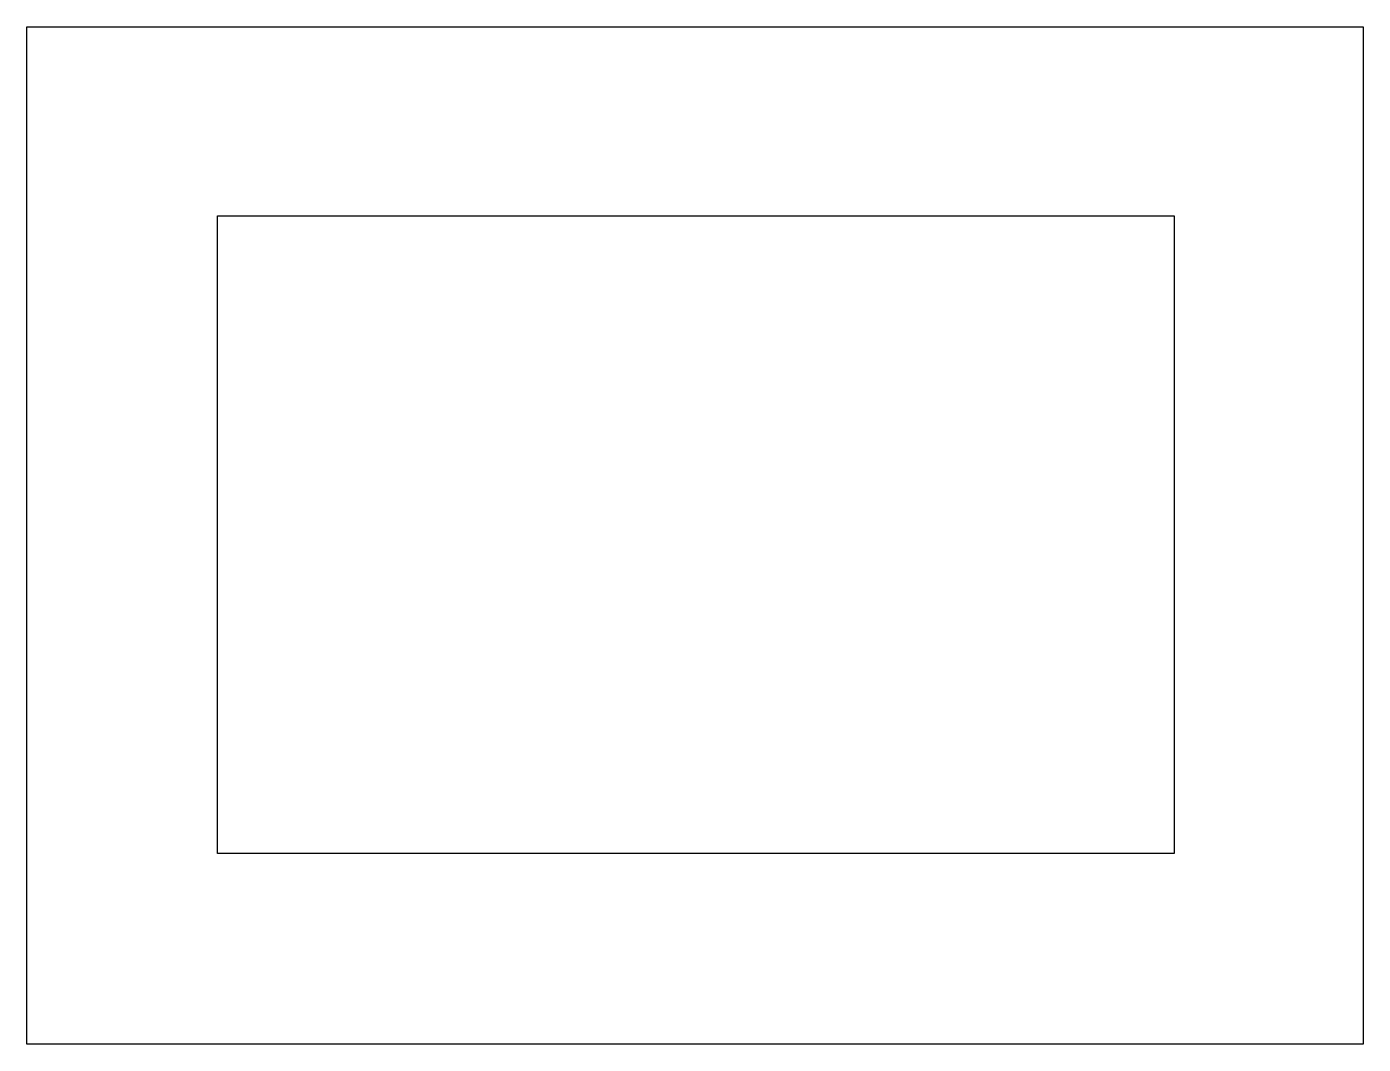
# Model space of a CAD drawing. Extents: x 0.1 to 55.5, y 0.1 to 42.3.
import ezdxf

# ---------------------------------------------------------------- set-up
doc = ezdxf.new("R2010")
doc.units = 0
doc.layers.add('Layer_1', color=7, linetype='CONTINUOUS')

msp = doc.modelspace()

# ---------------------------------------------------------------- linework, layer by layer
at = {"layer": 'Layer_1', "color": 7}
for points in [[(0.056888, 42.276445), (55.505612, 42.276445), (55.505612, 0.056888), (0.056888, 0.056888)], [(7.9756, 34.433933), (47.6631, 34.433933), (47.6631, 7.9756), (7.9756, 7.9756)]]:
    msp.add_lwpolyline(points, close=True, dxfattribs=at)

doc.saveas('drawing.dxf')
